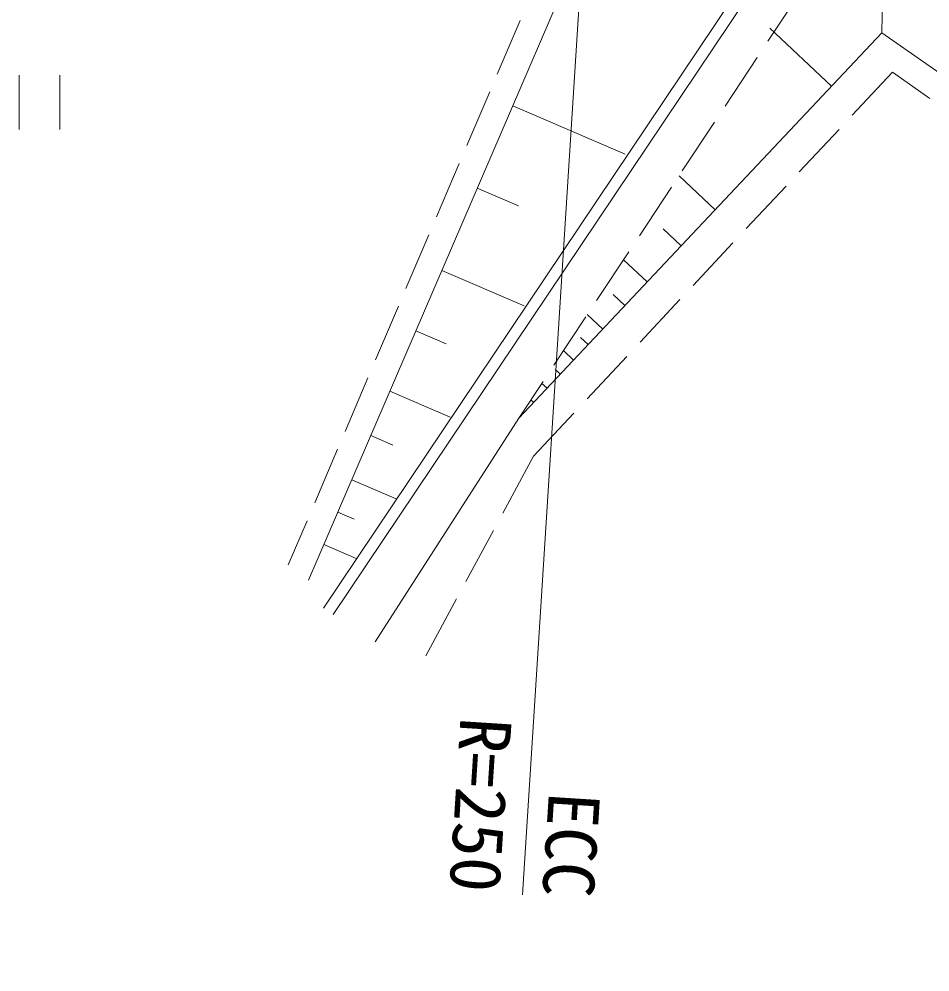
# Model space of a CAD drawing. Units: millimetres, scale not verified. Extents: x 40000 to 680000, y 20000 to 380000.
# Drawn here: x 269205 to 292666, y 265516 to 290046 of the extents above; entities that cross this region are included whole.
import ezdxf
from ezdxf.enums import TextEntityAlignment as Align

# ---------------------------------------------------------------- set-up
doc = ezdxf.new("R2010")
doc.units = ezdxf.units.MM
doc.header["$LTSCALE"] = 1000
doc.layers.add('M-STR-HTXT', color=7, linetype='Continuous', lineweight=13)
doc.layers.add('M-WORK', color=1, linetype='Continuous', lineweight=13)
doc.styles.add('ＭＳ ゴシック', font='')
doc.styles.get('ＭＳ ゴシック').set_extended_font_data('MS Gothic')

msp = doc.modelspace()

# ---------------------------------------------------------------- linework, layer by layer
at = {"layer": 'M-STR-HTXT'}
msp.add_line((284817, 309055), (282173, 267500), dxfattribs=at)
at = {"layer": 'M-WORK'}
for p, q in [((277044, 274882), (294787, 301310)), ((277293, 274715), (295119, 301266)), ((285377, 295833), (276661, 275598)), ((291429, 289695), (291456, 291316)), ((288492, 289474), (289319, 290725)), ((282110, 290011), (281522, 288631)), ((282078, 279772), (291429, 289695)), ((290128, 288314), (288539, 289811)), ((291429, 289695), (343928, 252795)), ((287389, 287805), (288216, 289057)), ((269205, 288599), (269205, 287199)), ((270255, 287199), (270255, 288599)), ((290666, 287571), (291702, 288678)), ((291702, 288678), (292660, 288003)), ((281326, 288171), (280738, 286791)), ((281921, 287811), (284813, 286565)), ((286286, 286137), (287113, 287388)), ((289300, 286110), (290324, 287206)), ((280542, 286331), (279954, 284951)), ((287134, 285137), (286204, 286013)), ((281008, 285691), (282068, 285235)), ((285183, 284468), (286010, 285720)), ((287934, 284650), (288958, 285745)), ((286258, 284207), (285793, 284645)), ((279758, 284491), (279170, 283111)), ((286567, 283189), (287592, 284284)), ((284080, 282800), (284908, 284051)), ((285382, 283277), (284774, 283850)), ((280095, 283572), (282215, 282659)), ((284809, 282670), (284506, 282956)), ((278974, 282651), (278386, 281271)), ((285201, 281728), (286226, 282824)), ((282978, 281132), (283805, 282383)), ((284237, 282062), (283840, 282436)), ((279426, 282018), (280203, 281683)), ((283863, 281665), (283664, 281852)), ((283489, 281268), (283229, 281513)), ((283835, 280268), (284860, 281363)), ((283146, 280904), (283016, 281027)), ((278191, 280811), (277603, 279431)), ((282078, 279772), (282702, 280715)), ((282803, 280541), (282670, 280666)), ((278757, 280464), (280311, 279795)), ((282460, 280177), (282394, 280239)), ((282458, 278795), (283493, 279902)), ((278375, 274017), (282078, 279772)), ((278266, 279325), (278836, 279080)), ((277407, 278971), (276819, 277591)), ((281662, 277324), (282458, 278795)), ((277776, 278186), (278915, 277695)), ((277416, 277351), (277833, 277171)), ((276623, 277131), (276138, 275994)), ((280711, 275564), (281424, 276884)), ((277056, 276516), (277891, 276156)), ((279678, 273653), (280473, 275124))]:
    msp.add_line(p, q, dxfattribs=at)

# ---------------------------------------------------------------- texts
at = {"layer": 'M-STR-HTXT', "style": 'ＭＳ ゴシック'}
for s, p in [('R=250', (281235, 272055)), ('ECC', (283513, 270137))]:
    msp.add_text(s, height=1320, rotation=266.359, dxfattribs=at).set_placement(p, align=Align.MIDDLE_LEFT)

doc.saveas('drawing.dxf')
